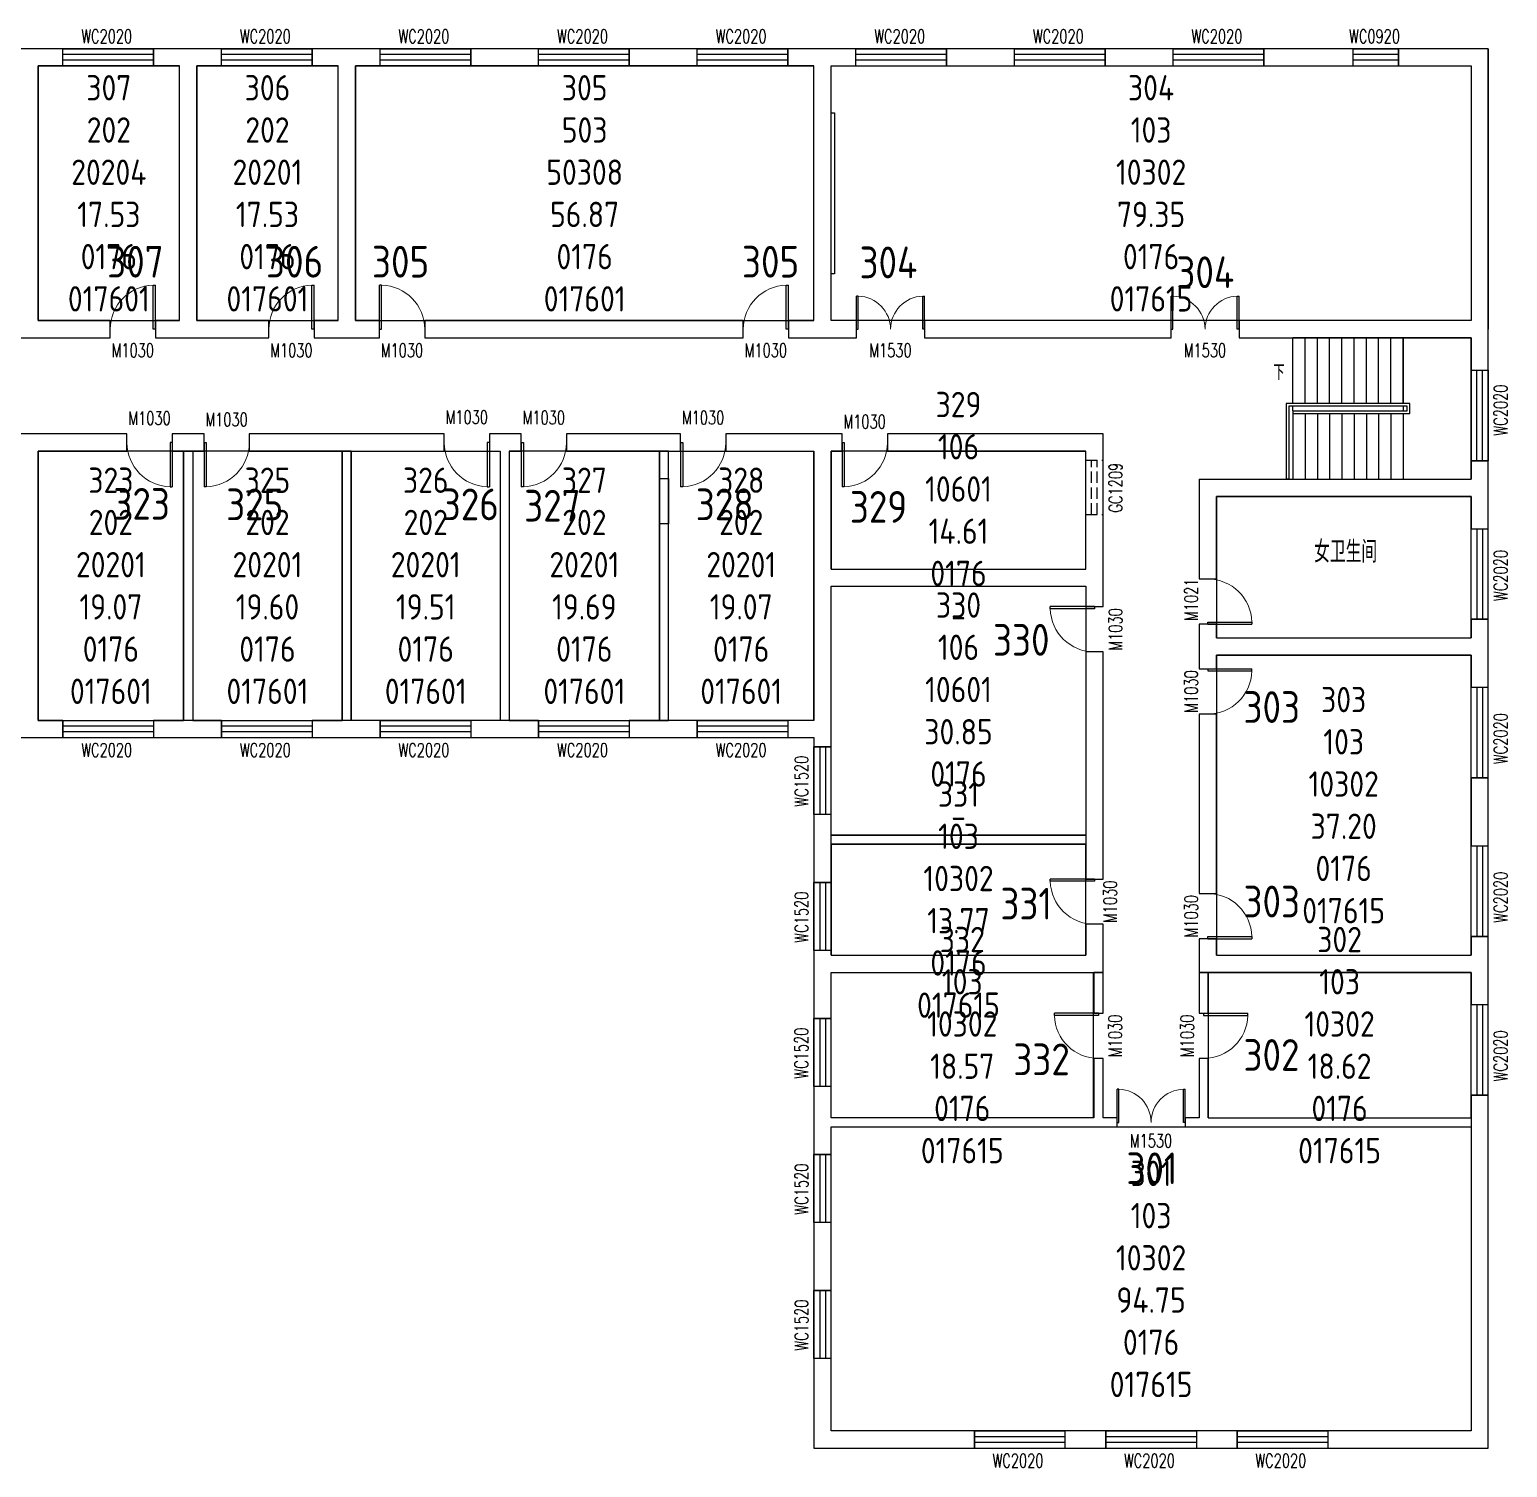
# Model space of a CAD drawing. Extents: x 12744 to 84972, y 91091 to 123003.
# Drawn here: x 52358 to 84972, y 91091 to 122818 of the extents above; entities that cross this region are included whole.
import ezdxf

# ---------------------------------------------------------------- set-up
doc = ezdxf.new("R2010")
doc.units = 0
doc.header["$LTSCALE"] = 1000
doc.header["$MEASUREMENT"] = 0
doc.linetypes.add('DASH', pattern=[0.35, 0.25, -0.1])
for name, color, linetype in [('body', 30, 'Continuous'), ('GROS', 6, 'Continuous'), ('name', 1, 'Continuous'), ('RM', 4, 'Continuous'), ('RM$', 5, 'Continuous'), ('RM$TXT', 5, 'Continuous')]:
    doc.layers.add(name, color=color, linetype=linetype)
doc.styles.add('_TCH_DIM', font='SIMPLEX', dxfattribs={"bigfont": 'GBCBIG'})
doc.styles.add('_TCH_SPACE', font='SIMPLEX', dxfattribs={"height": 5, "bigfont": 'GBCBIG'})
doc.styles.add('_TCH_WINDOW', font='SIMPLEX', dxfattribs={"height": 3.5, "bigfont": 'GBCBIG'})
doc.styles.add('HZ', font='gbenor.shx', dxfattribs={"bigfont": 'hztxt.shx'})

# ---------------------------------------------------------------- blocks, each defined once
blk = doc.blocks.new('$TCHSYS$WIN2D')
for p, q in [((-0.5, 0.5), (0.5, 0.5)), ((-0.5, 0.5), (-0.5, -0.5)), ((0.5, 0.5), (0.5, -0.5)), ((0.5, 0.167), (-0.5, 0.167)), ((0.5, -0.167), (-0.5, -0.167)), ((-0.5, -0.5), (0.5, -0.5))]:
    blk.add_line(p, q)
blk = doc.blocks.new('$DorLib2D$00000001')
for p, q in [((0.45, 0.975), (0.5, 0.975)), ((0.45, 0), (0.45, 0.975)), ((0.5, 0), (0.5, 0.975)), ((0.5, 0), (0.45, 0))]:
    blk.add_line(p, q)
at = {"lineweight": 13}
blk.add_arc((0.475, 0), 0.975, 91.4693, 180, dxfattribs=at)
blk = doc.blocks.new('$DorLib2D$00000002')
for p, q in [((-0.5, 0), (-0.5, 0.4875)), ((-0.475, 0.4875), (-0.5, 0.4875)), ((-0.475, 0), (-0.475, 0.4875)), ((0.475, 0), (0.475, 0.4875)), ((0.475, 0.4875), (0.5, 0.4875)), ((0.5, 0), (0.5, 0.4875)), ((-0.5, 0), (-0.475, 0)), ((0.5, 0), (0.475, 0))]:
    blk.add_line(p, q)
at = {"lineweight": 13}
for centre, start, end in [((-0.4875, 0), 0, 88.53072), ((0.4875, 0), 91.46928, 180)]:
    blk.add_arc(centre, 0.4875, start, end, dxfattribs=at)

msp = doc.modelspace()

# ---------------------------------------------------------------- linework, layer by layer
msp.add_line((59548, 118045), (59548, 117945))
at = {"layer": 'body'}
for p, q in [((52358, 122395), (51638, 122395)), ((53093, 122395), (52358, 122395)), ((53093, 122015), (53093, 122395)), ((55858, 122395), (55093, 122395)), ((55093, 122395), (55093, 122015)), ((56593, 122395), (55858, 122395)), ((56593, 122015), (56593, 122395)), ((59358, 122395), (58593, 122395)), ((58593, 122395), (58593, 122015)), ((60093, 122395), (59358, 122395)), ((60093, 122015), (60093, 122395)), ((63593, 122395), (62093, 122395)), ((62093, 122395), (62093, 122015)), ((63593, 122015), (63593, 122395)), ((67093, 122395), (65593, 122395)), ((65593, 122395), (65593, 122015)), ((67093, 122015), (67093, 122395)), ((69858, 122395), (69093, 122395)), ((69093, 122395), (69093, 122015)), ((70593, 122395), (69858, 122395)), ((70593, 122015), (70593, 122395)), ((74093, 122395), (72593, 122395)), ((72593, 122395), (72593, 122015)), ((74093, 122015), (74093, 122395)), ((77593, 122395), (76093, 122395)), ((76093, 122395), (76093, 122015)), ((77593, 122015), (77593, 122395)), ((81571, 122395), (79593, 122395)), ((79593, 122395), (79593, 122015)), ((81571, 122015), (81571, 122395)), ((84548, 122395), (82571, 122395)), ((82571, 122395), (82571, 122015)), ((84548, 122395), (84548, 116205)), ((52548, 122015), (53093, 122015)), ((52548, 116395), (52548, 122015)), ((55093, 122015), (55668, 122015)), ((55668, 116395), (55668, 122015)), ((56048, 122015), (56593, 122015)), ((56048, 116395), (56048, 122015)), ((58593, 122015), (59168, 122015)), ((59168, 116395), (59168, 122015)), ((59548, 122015), (60093, 122015)), ((59548, 116395), (59548, 122015)), ((62093, 122015), (63593, 122015)), ((65593, 122015), (67093, 122015)), ((66258, 122015), (66458, 122015)), ((69093, 122015), (69668, 122015)), ((69668, 116395), (69668, 122015)), ((70048, 122015), (70593, 122015)), ((70048, 116395), (70048, 122015)), ((72593, 122015), (74093, 122015)), ((76093, 122015), (77593, 122015)), ((79593, 122015), (81571, 122015)), ((82571, 122015), (84168, 122015)), ((84168, 122015), (84168, 116395)), ((54138, 116395), (52548, 116395)), ((54138, 116015), (54138, 116395)), ((55668, 116395), (55138, 116395)), ((55138, 116395), (55138, 116015)), ((57638, 116395), (56048, 116395)), ((57638, 116015), (57638, 116395)), ((59168, 116395), (58638, 116395)), ((58638, 116395), (58638, 116015)), ((60078, 116395), (59548, 116395)), ((60078, 116015), (60078, 116395)), ((68108, 116395), (61078, 116395)), ((61078, 116395), (61078, 116015)), ((62808, 116395), (62908, 116395)), ((66258, 116395), (66458, 116395)), ((68108, 116015), (68108, 116395)), ((69668, 116395), (69108, 116395)), ((69108, 116395), (69108, 116015)), ((70608, 116395), (70048, 116395)), ((70608, 116015), (70608, 116395)), ((77548, 116395), (72108, 116395)), ((72108, 116395), (72108, 116015)), ((77548, 116015), (77548, 116395)), ((84168, 116395), (79048, 116395)), ((79048, 116395), (79048, 116015)), ((84548, 115305), (84548, 116205)), ((52168, 116015), (54138, 116015)), ((55138, 116015), (55858, 116015)), ((55858, 116015), (57638, 116015)), ((58638, 116015), (59358, 116015)), ((59358, 116015), (60078, 116015)), ((61078, 116015), (68108, 116015)), ((69108, 116015), (69858, 116015)), ((69858, 116015), (70608, 116015)), ((72108, 116015), (77548, 116015)), ((79048, 116015), (84168, 116015)), ((82668, 116015), (80238, 116015)), ((80238, 114565), (80238, 116015)), ((80508, 114565), (80508, 116015)), ((80778, 114565), (80778, 116015)), ((81048, 114565), (81048, 116015)), ((81318, 114565), (81318, 116015)), ((81588, 114565), (81588, 116015)), ((81858, 114565), (81858, 116015)), ((82128, 114565), (82128, 116015)), ((82398, 114565), (82398, 116015)), ((82668, 114565), (82668, 116015)), ((84168, 116015), (82668, 116015)), ((82668, 116015), (82668, 114565)), ((84168, 116015), (84168, 115305)), ((84168, 112895), (84168, 116015)), ((84168, 115305), (84548, 115305)), ((82818, 114565), (80088, 114565)), ((80088, 114565), (80088, 112895)), ((82758, 114505), (80148, 114505)), ((80148, 114505), (80148, 112895)), ((82668, 114505), (80238, 114505)), ((80238, 114405), (80238, 114505)), ((82668, 114505), (82668, 114405)), ((82758, 114405), (82758, 114505)), ((82818, 114345), (82818, 114565)), ((80238, 114405), (82668, 114405)), ((80238, 114405), (80238, 114345)), ((80238, 114405), (82758, 114405)), ((80238, 114405), (80238, 114345)), ((80238, 114345), (80238, 112895)), ((80238, 114345), (82818, 114345)), ((80508, 114345), (80508, 112895)), ((80778, 114345), (80778, 112895)), ((81048, 114345), (81048, 112895)), ((81318, 114345), (81318, 112895)), ((81588, 114345), (81588, 112895)), ((81858, 114345), (81858, 112895)), ((82128, 114345), (82128, 112895)), ((82398, 114345), (82398, 112895)), ((82668, 114345), (82668, 112895)), ((82668, 114345), (82668, 112895)), ((54508, 113895), (52168, 113895)), ((54508, 113515), (54508, 113895)), ((56208, 113895), (55508, 113895)), ((55508, 113895), (55508, 113515)), ((56208, 113515), (56208, 113895)), ((61508, 113895), (57208, 113895)), ((57208, 113895), (57208, 113515)), ((61508, 113515), (61508, 113895)), ((62843, 113895), (62508, 113895)), ((62508, 113895), (62508, 113515)), ((63208, 113895), (62843, 113895)), ((63208, 113515), (63208, 113895)), ((66723, 113895), (64208, 113895)), ((64208, 113895), (64208, 113515)), ((66723, 113515), (66723, 113895)), ((67723, 113895), (67723, 113515)), ((70288, 113895), (69858, 113895)), ((70288, 113515), (70288, 113895)), ((76048, 113895), (71288, 113895)), ((71288, 113895), (71288, 113515)), ((76048, 110725), (76048, 113895)), ((52548, 107575), (52548, 113515)), ((52548, 113515), (54508, 113515)), ((55508, 113515), (56208, 113515)), ((55758, 113515), (55758, 107575)), ((55958, 113515), (55758, 113515)), ((55958, 113515), (55958, 107575)), ((57208, 113515), (61508, 113515)), ((59258, 113515), (59258, 107575)), ((59458, 113515), (59258, 113515)), ((59458, 113515), (59458, 107575)), ((62508, 113515), (62743, 113515)), ((62743, 113515), (62743, 107575)), ((62943, 113515), (63208, 113515)), ((62943, 113515), (62943, 107575)), ((64208, 113515), (66723, 113515)), ((66258, 113515), (66258, 112915)), ((66458, 113515), (66258, 113515)), ((66458, 112915), (66458, 113515)), ((69668, 110725), (69668, 113515)), ((70048, 113515), (70288, 113515)), ((70048, 110915), (70048, 113515)), ((71288, 113515), (75668, 113515)), ((75668, 110915), (75668, 113515)), ((84548, 113305), (84168, 113305)), ((84168, 113305), (84168, 112895)), ((84548, 112705), (84548, 113305)), ((66258, 112915), (66458, 112915)), ((66258, 112915), (66258, 111915)), ((66458, 112915), (66458, 111915)), ((78168, 112895), (84168, 112895)), ((78168, 112895), (78168, 110695)), ((80148, 112895), (80088, 112895)), ((80238, 112895), (82668, 112895)), ((82668, 112895), (84168, 112895)), ((84548, 111805), (84548, 112705)), ((78548, 112515), (84168, 112515)), ((78548, 110695), (78548, 112515)), ((84168, 112515), (84168, 111805)), ((66458, 111915), (66258, 111915)), ((66258, 111915), (66258, 107575)), ((66458, 107575), (66458, 111915)), ((84168, 111805), (84548, 111805)), ((70048, 110915), (75668, 110915)), ((69668, 107575), (69668, 110725)), ((76048, 110085), (76048, 110725)), ((78168, 110695), (78548, 110695)), ((70048, 107385), (70048, 110535)), ((70048, 110535), (75668, 110535)), ((75668, 110535), (75668, 110085)), ((75668, 110085), (76048, 110085)), ((78548, 109695), (78168, 109695)), ((78168, 109695), (78168, 109205)), ((78548, 109395), (78548, 109695)), ((84548, 109805), (84168, 109805)), ((84168, 109805), (84168, 109395)), ((84548, 109205), (84548, 109805)), ((78548, 109395), (84168, 109395)), ((76048, 109085), (75668, 109085)), ((75668, 109085), (75668, 104945)), ((76048, 104945), (76048, 109085)), ((78168, 109205), (78168, 108715)), ((78548, 108715), (78548, 109015)), ((78548, 109015), (84168, 109015)), ((84168, 109015), (84168, 108305)), ((84548, 108305), (84548, 109205)), ((78168, 108715), (78548, 108715)), ((84168, 108305), (84548, 108305)), ((78548, 107715), (78168, 107715)), ((78168, 107715), (78168, 103755)), ((78548, 103755), (78548, 107715)), ((53093, 107575), (52548, 107575)), ((53093, 107195), (53093, 107575)), ((56593, 107575), (55093, 107575)), ((55093, 107575), (55093, 107195)), ((55958, 107575), (55758, 107575)), ((56593, 107195), (56593, 107575)), ((60093, 107575), (58593, 107575)), ((58593, 107575), (58593, 107195)), ((59458, 107575), (59258, 107575)), ((60093, 107195), (60093, 107575)), ((63593, 107575), (62093, 107575)), ((62093, 107575), (62093, 107195)), ((62943, 107575), (62743, 107575)), ((63593, 107195), (63593, 107575)), ((67093, 107575), (65593, 107575)), ((65593, 107575), (65593, 107195)), ((66258, 107575), (66458, 107575)), ((67093, 107195), (67093, 107575)), ((69668, 107575), (69093, 107575)), ((69093, 107575), (69093, 107195)), ((70048, 106995), (70048, 107385)), ((52358, 107195), (53093, 107195)), ((55093, 107195), (56593, 107195)), ((58593, 107195), (60093, 107195)), ((62093, 107195), (63593, 107195)), ((65593, 107195), (67093, 107195)), ((69093, 107195), (69668, 107195)), ((69668, 107195), (69668, 106995)), ((69668, 106995), (70048, 106995)), ((84168, 106305), (84168, 104805)), ((84548, 106305), (84168, 106305)), ((84548, 104805), (84548, 106305)), ((70048, 105495), (69668, 105495)), ((69668, 105495), (69668, 104945)), ((70048, 104945), (70048, 105495)), ((70048, 105045), (75668, 105045)), ((69668, 104945), (69668, 103995)), ((70048, 103995), (70048, 104945)), ((70048, 104845), (75668, 104845)), ((75668, 104945), (75668, 104075)), ((76048, 104075), (76048, 104945)), ((84168, 104805), (84548, 104805)), ((75668, 104075), (76048, 104075)), ((69668, 103995), (70048, 103995)), ((78168, 103755), (78548, 103755)), ((76048, 103075), (75668, 103075)), ((75668, 103075), (75668, 102395)), ((76048, 102015), (76048, 103075)), ((78548, 102755), (78168, 102755)), ((78168, 102755), (78168, 102015)), ((78548, 102395), (78548, 102755)), ((84548, 102805), (84168, 102805)), ((84168, 102805), (84168, 102395)), ((84548, 102205), (84548, 102805)), ((70048, 102495), (69668, 102495)), ((69668, 102495), (69668, 102205)), ((70048, 102395), (70048, 102495)), ((69668, 102205), (69668, 100995)), ((70048, 102395), (75668, 102395)), ((78548, 102395), (84168, 102395)), ((84548, 101305), (84548, 102205)), ((70048, 102015), (76048, 102015)), ((70048, 100995), (70048, 102015)), ((75848, 102015), (75848, 101115)), ((76048, 102015), (75848, 102015)), ((76048, 101115), (76048, 102015)), ((78168, 102015), (84168, 102015)), ((78168, 102015), (78168, 101115)), ((78368, 102015), (78168, 102015)), ((78368, 101115), (78368, 102015)), ((84168, 102015), (84168, 101305)), ((75848, 101115), (76048, 101115)), ((78168, 101115), (78368, 101115)), ((84168, 101305), (84548, 101305)), ((69668, 100995), (70048, 100995)), ((76048, 100115), (75848, 100115)), ((75848, 100115), (75848, 98805)), ((76048, 98805), (76048, 100115)), ((78368, 100115), (78168, 100115)), ((78168, 100115), (78168, 98805)), ((78368, 98805), (78368, 100115)), ((70048, 99495), (69668, 99495)), ((69668, 99495), (69668, 98705)), ((70048, 98805), (70048, 99495)), ((84548, 99305), (84168, 99305)), ((84168, 99305), (84168, 91895)), ((84548, 91515), (84548, 99305)), ((69668, 98705), (69668, 97995)), ((70048, 97995), (70048, 98605)), ((75948, 98605), (76358, 98605)), ((76358, 98805), (76048, 98805)), ((76358, 98605), (76358, 98805)), ((78168, 98805), (77858, 98805)), ((77858, 98805), (77858, 98605)), ((77858, 98605), (78268, 98605)), ((78268, 98605), (84168, 98605)), ((78368, 98805), (84168, 98805)), ((84168, 98805), (84168, 98605)), ((69668, 97995), (70048, 97995)), ((70048, 96495), (69668, 96495)), ((69668, 96495), (69668, 94995)), ((70048, 94995), (70048, 96495)), ((69668, 94995), (70048, 94995)), ((70048, 93495), (69668, 93495)), ((69668, 93495), (69668, 91515)), ((70048, 91895), (70048, 93495)), ((73208, 91895), (70048, 91895)), ((73208, 91515), (73208, 91895)), ((76108, 91895), (75208, 91895)), ((75208, 91895), (75208, 91515)), ((76108, 91515), (76108, 91895)), ((79008, 91895), (78108, 91895)), ((78108, 91895), (78108, 91515)), ((79008, 91515), (79008, 91895)), ((84168, 91895), (81008, 91895)), ((81008, 91895), (81008, 91515)), ((69668, 91515), (73208, 91515)), ((75208, 91515), (76108, 91515)), ((78108, 91515), (79008, 91515)), ((81008, 91515), (84548, 91515))]:
    msp.add_line(p, q, dxfattribs=at)
at = {"layer": 'body', "linetype": 'DASH'}
for p, q in [((75668, 113315, 1800), (76048, 113315, 1800)), ((75795, 112115, 1800), (75795, 113315, 1800)), ((75921, 112115, 1800), (75921, 113315, 1800)), ((75668, 112115, 1800), (76048, 112115, 1800))]:
    msp.add_line(p, q, dxfattribs=at)
at = {"layer": 'body'}
msp.add_lwpolyline([(70048, 120983), (70124, 120983), (70124, 117426), (70048, 117426)], close=True, dxfattribs=at)
msp.add_lwpolyline([(80103, 115260, 0, 0, 0), (83418, 115260, 0, 0, 0), (83418, 113650, 0, 0, 0), (81888, 113650, 80, 0, 0), (81588, 113650, 0, 0, 0)], format="xyseb", dxfattribs=at)
for points in [[(69858, 113895), (67723, 113895)], [(67704, 113515), (67723, 113515), (69668, 113515)], [(75848, 98805), (75306, 98805), (74306, 98805), (70048, 98805)], [(70048, 98605), (74306, 98605), (75306, 98605), (75948, 98605)]]:
    msp.add_lwpolyline(points, dxfattribs=at)
at = {"layer": 'GROS'}
msp.add_lwpolyline([(13168, 122395), (13168, 91515), (28048, 91515), (28048, 107195), (69668, 107195), (69668, 91515), (84548, 91515), (84548, 122395)], close=True, dxfattribs=at)
at = {"layer": 'RM'}
msp.add_lwpolyline([(78548, 109395), (84168, 109395), (84168, 112515), (78548, 112515)], close=True, dxfattribs=at)
at = {"layer": 'RM$'}
for points in [[(52548, 116395), (55668, 116395), (55668, 122015), (52548, 122015)], [(56048, 116395), (59168, 116395), (59168, 122015), (56048, 122015)], [(59548, 116395), (69668, 116395), (69668, 122015), (59548, 122015)], [(70048, 122015), (84168, 122015), (84168, 116395), (70048, 116395)], [(52548, 107575), (55758, 107575), (55758, 113515), (52548, 113515)], [(55958, 107575), (59258, 107575), (59258, 113515), (55958, 113515)], [(59458, 113515), (62743, 113515), (62743, 107575), (59458, 107575)], [(62943, 107575), (66258, 107575), (66258, 113515), (62943, 113515)], [(66458, 113515), (69668, 113515), (69668, 107575), (66458, 107575)], [(70048, 110915), (75668, 110915), (75668, 113515), (70048, 113515)], [(70048, 110535), (75668, 110535), (75668, 105045), (70048, 105045)], [(78548, 102395), (84168, 102395), (84168, 109015), (78548, 109015)], [(70048, 102395), (75668, 102395), (75668, 104845), (70048, 104845)], [(70048, 102015), (75833, 102015), (75833, 98805), (70048, 98805)], [(78368, 98805), (84168, 98805), (84168, 102015), (78368, 102015)], [(70048, 98605), (84168, 98605), (84168, 91895), (70048, 91895)]]:
    msp.add_lwpolyline(points, close=True, dxfattribs=at)

# ---------------------------------------------------------------- block references
at = {"layer": 'body'}
ref = msp.add_blockref('$TCHSYS$WIN2D', (54093, 122205), dxfattribs=dict(at, xscale=2000, yscale=-380, zscale=2000))
ref.add_attrib('A', 'WC2020', (53498, 122521), dxfattribs={"layer": '0', "height": 297.5, "style": '_TCH_WINDOW', "width": 0.705882})
ref = msp.add_blockref('$TCHSYS$WIN2D', (57593, 122205), dxfattribs=dict(at, xscale=2000, yscale=-380, zscale=2000))
ref.add_attrib('A', 'WC2020', (56998, 122521), dxfattribs={"layer": '0', "height": 297.5, "style": '_TCH_WINDOW', "width": 0.705882})
ref = msp.add_blockref('$TCHSYS$WIN2D', (61093, 122205), dxfattribs=dict(at, xscale=2000, yscale=-380, zscale=2000, rotation=359.9999999999999))
ref.add_attrib('A', 'WC2020', (60498, 122521), dxfattribs={"layer": '0', "height": 297.5, "style": '_TCH_WINDOW', "width": 0.705882})
ref = msp.add_blockref('$TCHSYS$WIN2D', (64593, 122205), dxfattribs=dict(at, xscale=2000, yscale=-380, zscale=2000, rotation=359.9999999999999))
ref.add_attrib('A', 'WC2020', (63998, 122521), dxfattribs={"layer": '0', "height": 297.5, "style": '_TCH_WINDOW', "width": 0.705882})
ref = msp.add_blockref('$TCHSYS$WIN2D', (68093, 122205), dxfattribs=dict(at, xscale=2000, yscale=-380, zscale=2000, rotation=359.9999999999999))
ref.add_attrib('A', 'WC2020', (67498, 122521), dxfattribs={"layer": '0', "height": 297.5, "style": '_TCH_WINDOW', "width": 0.705882})
ref = msp.add_blockref('$TCHSYS$WIN2D', (71593, 122205), dxfattribs=dict(at, xscale=2000, yscale=-380, zscale=2000))
ref.add_attrib('A', 'WC2020', (70998, 122521), dxfattribs={"layer": '0', "height": 297.5, "style": '_TCH_WINDOW', "width": 0.705882})
ref = msp.add_blockref('$TCHSYS$WIN2D', (75093, 122205), dxfattribs=dict(at, xscale=2000, yscale=-380, zscale=2000))
ref.add_attrib('A', 'WC2020', (74498, 122521), dxfattribs={"layer": '0', "height": 297.5, "style": '_TCH_WINDOW', "width": 0.705882})
ref = msp.add_blockref('$TCHSYS$WIN2D', (78593, 122205), dxfattribs=dict(at, xscale=2000, yscale=-380, zscale=2000))
ref.add_attrib('A', 'WC2020', (77998, 122521), dxfattribs={"layer": '0', "height": 297.5, "style": '_TCH_WINDOW', "width": 0.705882})
ref = msp.add_blockref('$TCHSYS$WIN2D', (82071, 122205), dxfattribs=dict(at, xscale=1000, yscale=-380, zscale=1000))
ref.add_attrib('A', 'WC0920', (81476, 122521), dxfattribs={"layer": '0', "height": 297.5, "style": '_TCH_WINDOW', "width": 0.705882})
ref = msp.add_blockref('$DorLib2D$00000001', (54638, 116205), dxfattribs=dict(at, xscale=1000, yscale=1000, zscale=1000))
ref.add_attrib('A', 'M1030', (54168, 115591), dxfattribs={"layer": '0', "height": 297.5, "style": '_TCH_WINDOW', "width": 0.705882})
ref = msp.add_blockref('$DorLib2D$00000001', (58138, 116205), dxfattribs=dict(at, xscale=1000, yscale=1000, zscale=1000))
ref.add_attrib('A', 'M1030', (57668, 115591), dxfattribs={"layer": '0', "height": 297.5, "style": '_TCH_WINDOW', "width": 0.705882})
ref = msp.add_blockref('$DorLib2D$00000001', (60578, 116205), dxfattribs=dict(at, xscale=-1000, yscale=1000, zscale=-1000))
ref.add_attrib('A', 'M1030', (60108, 115591), dxfattribs={"layer": '0', "height": 297.5, "style": '_TCH_WINDOW', "width": 0.705882})
ref = msp.add_blockref('$DorLib2D$00000001', (68608, 116205), dxfattribs=dict(at, xscale=1000, yscale=1000, zscale=1000))
ref.add_attrib('A', 'M1030', (68138, 115591), dxfattribs={"layer": '0', "height": 297.5, "style": '_TCH_WINDOW', "width": 0.705882})
ref = msp.add_blockref('$DorLib2D$00000002', (71358, 116205), dxfattribs=dict(at, xscale=1500, yscale=1500, zscale=1500))
ref.add_attrib('A', 'M1530', (70888, 115591), dxfattribs={"layer": '0', "height": 297.5, "style": '_TCH_WINDOW', "width": 0.705882})
ref = msp.add_blockref('$DorLib2D$00000002', (78298, 116205), dxfattribs=dict(at, xscale=1500, yscale=1500, zscale=1500))
ref.add_attrib('A', 'M1530', (77828, 115591), dxfattribs={"layer": '0', "height": 297.5, "style": '_TCH_WINDOW', "width": 0.705882})
ref = msp.add_blockref('$TCHSYS$WIN2D', (84358, 114305), dxfattribs=dict(at, xscale=2000, yscale=-380, zscale=2000, rotation=270))
ref.add_attrib('A', 'WC2020', (84972, 113860), dxfattribs={"layer": '0', "height": 297.5, "rotation": 90, "style": '_TCH_WINDOW', "width": 0.705882})
ref = msp.add_blockref('$DorLib2D$00000001', (55008, 113705), dxfattribs=dict(at, xscale=-1000, yscale=1000, zscale=-1000, rotation=180))
ref.add_attrib('A', 'M1030', (54538, 114094), dxfattribs={"layer": '0', "height": 297.5, "style": '_TCH_WINDOW', "width": 0.705882})
ref = msp.add_blockref('$DorLib2D$00000001', (56708, 113705), dxfattribs=dict(at, xscale=1000, yscale=1000, zscale=1000, rotation=180))
ref.add_attrib('A', 'M1030', (56238, 114064), dxfattribs={"layer": '0', "height": 297.5, "style": '_TCH_WINDOW', "width": 0.705882})
ref = msp.add_blockref('$DorLib2D$00000001', (62008, 113705), dxfattribs=dict(at, xscale=-1000, yscale=1000, zscale=-1000, rotation=180))
ref.add_attrib('A', 'M1030', (61538, 114117), dxfattribs={"layer": '0', "height": 297.5, "style": '_TCH_WINDOW', "width": 0.705882})
ref = msp.add_blockref('$DorLib2D$00000001', (63708, 113705), dxfattribs=dict(at, xscale=1000, yscale=1000, zscale=1000, rotation=180))
ref.add_attrib('A', 'M1030', (63238, 114108), dxfattribs={"layer": '0', "height": 297.5, "style": '_TCH_WINDOW', "width": 0.705882})
ref = msp.add_blockref('$DorLib2D$00000001', (67223, 113705), dxfattribs=dict(at, xscale=1000, yscale=1000, zscale=1000, rotation=180))
ref.add_attrib('A', 'M1030', (66753, 114108), dxfattribs={"layer": '0', "height": 297.5, "style": '_TCH_WINDOW', "width": 0.705882})
ref = msp.add_blockref('$DorLib2D$00000001', (70788, 113705), dxfattribs=dict(at, xscale=1000, yscale=1000, zscale=1000, rotation=180))
ref.add_attrib('A', 'M1030', (70318, 114019), dxfattribs={"layer": '0', "height": 297.5, "style": '_TCH_WINDOW', "width": 0.705882})
ref = msp.add_blockref('$TCHSYS$WIN2D', (84358, 110805), dxfattribs=dict(at, xscale=-2000, yscale=-380, zscale=-2000, rotation=269.9999999999995))
ref.add_attrib('A', 'WC2020', (84972, 110210), dxfattribs={"layer": '0', "height": 297.5, "rotation": 90, "style": '_TCH_WINDOW', "width": 0.705882})
ref = msp.add_blockref('$DorLib2D$00000001', (78358, 110195), dxfattribs=dict(at, xscale=-1000, yscale=-1000, zscale=-1000, rotation=90.00000000000021))
ref.add_attrib('A', 'M1021', (78141, 109770), dxfattribs={"layer": '0', "height": 297.5, "rotation": 90, "style": '_TCH_WINDOW', "width": 0.705882})
ref = msp.add_blockref('$DorLib2D$00000001', (75858, 109585), dxfattribs=dict(at, xscale=1000, yscale=1000, zscale=1000, rotation=90.00000000000014))
ref.add_attrib('A', 'M1030', (76471, 109115), dxfattribs={"layer": '0', "height": 297.5, "rotation": 90, "style": '_TCH_WINDOW', "width": 0.705882})
ref = msp.add_blockref('$DorLib2D$00000001', (78358, 108215), dxfattribs=dict(at, xscale=1000, yscale=-1000, zscale=1000, rotation=90.00000000000011))
ref.add_attrib('A', 'M1030', (78141, 107745), dxfattribs={"layer": '0', "height": 297.5, "rotation": 90, "style": '_TCH_WINDOW', "width": 0.705882})
ref = msp.add_blockref('$TCHSYS$WIN2D', (84358, 107305), dxfattribs=dict(at, xscale=-2000, yscale=-380, zscale=-2000, rotation=270.0000000000002))
ref.add_attrib('A', 'WC2020', (84972, 106610), dxfattribs={"layer": '0', "height": 297.5, "rotation": 90, "style": '_TCH_WINDOW', "width": 0.705882})
ref = msp.add_blockref('$TCHSYS$WIN2D', (54093, 107385), dxfattribs=dict(at, xscale=-2000, yscale=-380, zscale=-2000, rotation=180))
ref.add_attrib('A', 'WC2020', (53498, 106771), dxfattribs={"layer": '0', "height": 297.5, "style": '_TCH_WINDOW', "width": 0.705882})
ref = msp.add_blockref('$TCHSYS$WIN2D', (57593, 107385), dxfattribs=dict(at, xscale=-2000, yscale=-380, zscale=-2000, rotation=180))
ref.add_attrib('A', 'WC2020', (56998, 106771), dxfattribs={"layer": '0', "height": 297.5, "style": '_TCH_WINDOW', "width": 0.705882})
ref = msp.add_blockref('$TCHSYS$WIN2D', (61093, 107385), dxfattribs=dict(at, xscale=-2000, yscale=-380, zscale=-2000, rotation=180))
ref.add_attrib('A', 'WC2020', (60498, 106771), dxfattribs={"layer": '0', "height": 297.5, "style": '_TCH_WINDOW', "width": 0.705882})
ref = msp.add_blockref('$TCHSYS$WIN2D', (64593, 107385), dxfattribs=dict(at, xscale=-2000, yscale=-380, zscale=-2000, rotation=180))
ref.add_attrib('A', 'WC2020', (63998, 106771), dxfattribs={"layer": '0', "height": 297.5, "style": '_TCH_WINDOW', "width": 0.705882})
ref = msp.add_blockref('$TCHSYS$WIN2D', (68093, 107385), dxfattribs=dict(at, xscale=-2000, yscale=-380, zscale=-2000, rotation=180))
ref.add_attrib('A', 'WC2020', (67498, 106771), dxfattribs={"layer": '0', "height": 297.5, "style": '_TCH_WINDOW', "width": 0.705882})
ref = msp.add_blockref('$TCHSYS$WIN2D', (69858, 106245), dxfattribs=dict(at, xscale=1500, yscale=-380, zscale=1500, rotation=90))
ref.add_attrib('A', 'WC1520', (69542, 105670), dxfattribs={"layer": '0', "height": 297.5, "rotation": 90, "style": '_TCH_WINDOW', "width": 0.705882})
ref = msp.add_blockref('$TCHSYS$WIN2D', (84358, 103805), dxfattribs=dict(at, xscale=-2000, yscale=-380, zscale=-2000, rotation=270.0000000000002))
ref.add_attrib('A', 'WC2020', (84972, 103110), dxfattribs={"layer": '0', "height": 297.5, "rotation": 90, "style": '_TCH_WINDOW', "width": 0.705882})
ref = msp.add_blockref('$DorLib2D$00000001', (75858, 103575), dxfattribs=dict(at, xscale=1000, yscale=1000, zscale=1000, rotation=90))
ref.add_attrib('A', 'M1030', (76353, 103105), dxfattribs={"layer": '0', "height": 297.5, "rotation": 90, "style": '_TCH_WINDOW', "width": 0.705882})
ref = msp.add_blockref('$TCHSYS$WIN2D', (69858, 103245), dxfattribs=dict(at, xscale=1500, yscale=-380, zscale=1500, rotation=90))
ref.add_attrib('A', 'WC1520', (69542, 102670), dxfattribs={"layer": '0', "height": 297.5, "rotation": 90, "style": '_TCH_WINDOW', "width": 0.705882})
ref = msp.add_blockref('$DorLib2D$00000001', (78358, 103255), dxfattribs=dict(at, xscale=-1000, yscale=-1000, zscale=-1000, rotation=90.00000000000011))
ref.add_attrib('A', 'M1030', (78141, 102785), dxfattribs={"layer": '0', "height": 297.5, "rotation": 90, "style": '_TCH_WINDOW', "width": 0.705882})
ref = msp.add_blockref('$DorLib2D$00000001', (75948, 100615), dxfattribs=dict(at, xscale=-1000, yscale=-1000, zscale=-1000, rotation=270))
ref.add_attrib('A', 'M1030', (76462, 100145), dxfattribs={"layer": '0', "height": 297.5, "rotation": 90, "style": '_TCH_WINDOW', "width": 0.705882})
ref = msp.add_blockref('$DorLib2D$00000001', (78268, 100615), dxfattribs=dict(at, xscale=-1000, yscale=1000, zscale=-1000, rotation=270))
ref.add_attrib('A', 'M1030', (78052, 100145), dxfattribs={"layer": '0', "height": 297.5, "rotation": 90, "style": '_TCH_WINDOW', "width": 0.705882})
ref = msp.add_blockref('$TCHSYS$WIN2D', (84358, 100305), dxfattribs=dict(at, xscale=-2000, yscale=-380, zscale=-2000, rotation=269.9999999999999))
ref.add_attrib('A', 'WC2020', (84972, 99610), dxfattribs={"layer": '0', "height": 297.5, "rotation": 90, "style": '_TCH_WINDOW', "width": 0.705882})
ref = msp.add_blockref('$TCHSYS$WIN2D', (69858, 100245), dxfattribs=dict(at, xscale=1500, yscale=-380, zscale=1500, rotation=90))
ref.add_attrib('A', 'WC1520', (69539, 99670), dxfattribs={"layer": '0', "height": 297.5, "rotation": 90, "style": '_TCH_WINDOW', "width": 0.705882})
ref = msp.add_blockref('$DorLib2D$00000002', (77108, 98705), dxfattribs=dict(at, xscale=-1500, yscale=1500, zscale=-1500))
ref.add_attrib('A', 'M1530', (76638, 98149), dxfattribs={"layer": '0', "height": 297.5, "style": '_TCH_WINDOW', "width": 0.705882})
ref = msp.add_blockref('$TCHSYS$WIN2D', (69858, 97245), dxfattribs=dict(at, xscale=1500, yscale=-380, zscale=1500, rotation=89.9999999999999))
ref.add_attrib('A', 'WC1520', (69542, 96670), dxfattribs={"layer": '0', "height": 297.5, "rotation": 90, "style": '_TCH_WINDOW', "width": 0.705882})
ref = msp.add_blockref('$TCHSYS$WIN2D', (69858, 94245), dxfattribs=dict(at, xscale=1500, yscale=-380, zscale=1500, rotation=89.9999999999999))
ref.add_attrib('A', 'WC1520', (69542, 93670), dxfattribs={"layer": '0', "height": 297.5, "rotation": 90, "style": '_TCH_WINDOW', "width": 0.705882})
ref = msp.add_blockref('$TCHSYS$WIN2D', (74208, 91705), dxfattribs=dict(at, xscale=-2000, yscale=-380, zscale=-2000, rotation=180))
ref.add_attrib('A', 'WC2020', (73608, 91091), dxfattribs={"layer": '0', "height": 297.5, "style": '_TCH_WINDOW', "width": 0.705882})
ref = msp.add_blockref('$TCHSYS$WIN2D', (77108, 91705), dxfattribs=dict(at, xscale=-2000, yscale=-380, zscale=-2000, rotation=180))
ref.add_attrib('A', 'WC2020', (76508, 91091), dxfattribs={"layer": '0', "height": 297.5, "style": '_TCH_WINDOW', "width": 0.705882})
ref = msp.add_blockref('$TCHSYS$WIN2D', (80008, 91705), dxfattribs=dict(at, xscale=-2000, yscale=-380, zscale=-2000, rotation=180))
ref.add_attrib('A', 'WC2020', (79408, 91091), dxfattribs={"layer": '0', "height": 297.5, "style": '_TCH_WINDOW', "width": 0.705882})

# ---------------------------------------------------------------- texts
at = {"layer": 'body', "style": '_TCH_DIM'}
msp.add_text('下', height=338, dxfattribs=at).set_placement((79808, 115085))
at = {"layer": 'body', "style": '_TCH_WINDOW', "width": 0.705882}
msp.add_text('GC1209', height=297.5, rotation=90, dxfattribs=at).set_placement((76472, 112160))
at = {"layer": 'name'}
for s, height, style, p in [('307', 700, 'HZ', (54071, 117346)), ('306', 700, 'HZ', (57577, 117346)), ('305', 700, 'HZ', (59915, 117346)), ('305', 700, 'HZ', (68080, 117346)), ('304', 700, 'HZ', (70674, 117330)), ('304', 700, 'HZ', (77667, 117113)), ('323', 700, 'HZ', (54208, 112003)), ('325', 700, 'HZ', (56698, 111991)), ('326', 700, 'HZ', (61455, 111991)), ('327', 700, 'HZ', (63273, 111961)), ('328', 700, 'HZ', (67061, 111991)), ('329', 700, 'HZ', (70460, 111936)), ('女卫生间', 482.3, '_TCH_SPACE', (80707, 111055)), ('330', 700, 'HZ', (73619, 109002)), ('303', 700, 'HZ', (79147, 107519)), ('331', 700, 'HZ', (73783, 103181)), ('303', 700, 'HZ', (79147, 103228)), ('302', 700, 'HZ', (79147, 99842)), ('332', 700, 'HZ', (74068, 99745)), ('301', 700, 'HZ', (76564, 97341))]:
    msp.add_text(s, height=height, dxfattribs=dict(at, style=style)).set_placement(p)
at = {"layer": 'RM$TXT', "char_height": 558.8, "attachment_point": 8, "style": 'HZ'}
for s, insert in [('307^M^J202^M^J20204^M^J17.53^M^J0176^M^J017601^M^J', (54108, 116597)), ('306^M^J202^M^J20201^M^J17.53^M^J0176^M^J017601^M^J', (57608, 116597)), ('305^M^J503^M^J50308^M^J56.87^M^J0176^M^J017601^M^J', (64608, 116597)), ('304^M^J103^M^J10302^M^J79.35^M^J0176^M^J017615^M^J', (77108, 116597)), ('329^M^J106^M^J10601^M^J14.61^M^J0176^M^J-^M^J', (72858, 109607)), ('323^M^J202^M^J20201^M^J19.07^M^J0176^M^J017601^M^J', (54153, 107937)), ('325^M^J202^M^J20201^M^J19.60^M^J0176^M^J017601^M^J', (57608, 107937)), ('326^M^J202^M^J20201^M^J19.51^M^J0176^M^J017601^M^J', (61101, 107937)), ('327^M^J202^M^J20201^M^J19.69^M^J0176^M^J017601^M^J', (64601, 107937)), ('328^M^J202^M^J20201^M^J19.07^M^J0176^M^J017601^M^J', (68063, 107937)), ('330^M^J106^M^J10601^M^J30.85^M^J0176^M^J-^M^J', (72858, 105182)), ('303^M^J103^M^J10302^M^J37.20^M^J0176^M^J017615^M^J', (81358, 103097)), ('331^M^J103^M^J10302^M^J13.77^M^J0176^M^J017615^M^J', (72858, 101012)), ('332^M^J103^M^J10302^M^J18.57^M^J0176^M^J017615^M^J', (72941, 97802)), ('302^M^J103^M^J10302^M^J18.62^M^J0176^M^J017615^M^J', (81268, 97802)), ('301^M^J103^M^J10302^M^J94.75^M^J0176^M^J017615^M^J', (77108, 92642))]:
    msp.add_mtext(s, dxfattribs=dict(at, insert=insert))

doc.saveas('drawing.dxf')
